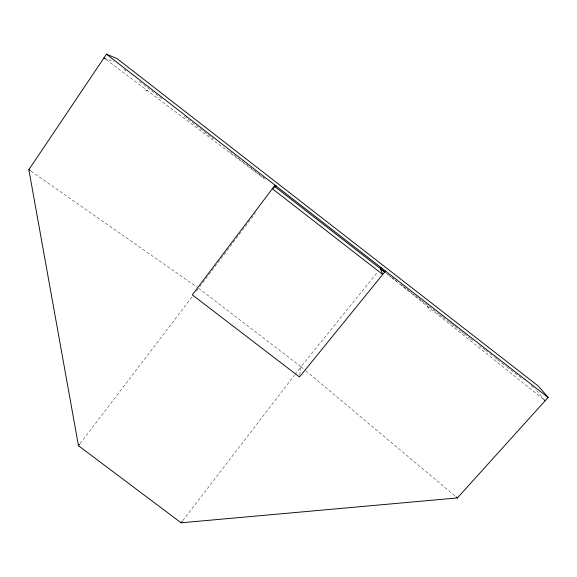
<?xml version="1.0" encoding="UTF-8"?>
<svg xmlns="http://www.w3.org/2000/svg" width="577" height="577" viewBox="0 0 577 577"><rect width="100%" height="100%" fill="white"/><g stroke="black" fill="none" stroke-linecap="round" stroke-linejoin="round"><path stroke-width="0.43" stroke-dasharray="2.88 2.16" d="M299.737 375.266L300.97 366.734L377.567 272.099M199.692 286.812L255.611 212.747M80.109 443.576L192.603 296.131M196.425 291.118L198.062 288.969M182.758 520.656L294.4 375.281M294.948 374.574L300.97 366.734L198.611 288.255M145.224 89.99L147.438 90.683M103.961 57.938L113.885 61.862M31.064 171.218L197.132 287.223M106.139 59.582L265.11 179.296M123.94 69.363L126.067 71.014M139.555 81.494L162.274 99.15M184.279 116.251L213.389 138.862M229.718 151.556L264.504 178.581M388.213 274.702L391.055 276.917M391.769 277.465L393.903 279.124M394.618 279.679L396.745 281.338M401.015 284.656L403.15 286.307M403.864 286.863L405.999 288.522M406.706 289.077L408.841 290.736M409.555 291.284L412.396 293.498M413.11 294.046L415.245 295.705M415.959 296.261L418.087 297.92M418.801 298.475L420.936 300.127M421.65 300.682L424.492 302.896M425.206 303.444L436.587 312.294M437.301 312.842L439.429 314.501M440.143 315.056L442.278 316.715M442.992 317.263L448.682 321.685M449.389 322.24L451.524 323.899M452.238 324.454L454.373 326.106M455.08 326.661L460.771 331.083M461.485 331.638L463.619 333.297M464.334 333.845L470.024 338.273M470.731 338.822L472.866 340.48M479.271 345.457L482.112 347.664M482.826 348.219L484.961 349.878M485.675 350.434L494.208 357.062M494.922 357.617L497.057 359.276M497.763 359.824L506.303 366.46M507.017 367.015L518.398 375.858M519.105 376.413L523.375 379.724M531.201 385.811L535.47 389.122M385.977 273.101L390.874 277.025M391.567 277.58L543.072 398.967M300.97 366.734L305.103 370.203M305.788 370.78L456.032 496.775M536.617 390.485L543.498 398.642M427.218 306.142L430.471 311.551"/><path stroke-width="0.87" d="M28.85 169.667L106.471 54.202L117.117 58.638L538.254 386.013L548.15 397.438L457.41 497.929L181.12 522.798L78.472 445.725L28.85 169.667L30.329 170.698M275.034 185.195L192.292 294.861L299.492 376.976L385.494 271.031M381.447 267.31L380.387 268.622L382.717 274.457L272.358 188.744L275.157 186.854L276.174 185.505M78.472 445.725L79.561 444.297M181.12 522.798L182.209 521.37M105.425 59.042L103.961 57.938M275.157 186.854L384.657 271.94M545.178 400.654L543.772 399.529M106.471 54.202L548.15 397.438M380.387 268.622L385.277 272.546M456.032 496.775L457.41 497.929"/></g></svg>
